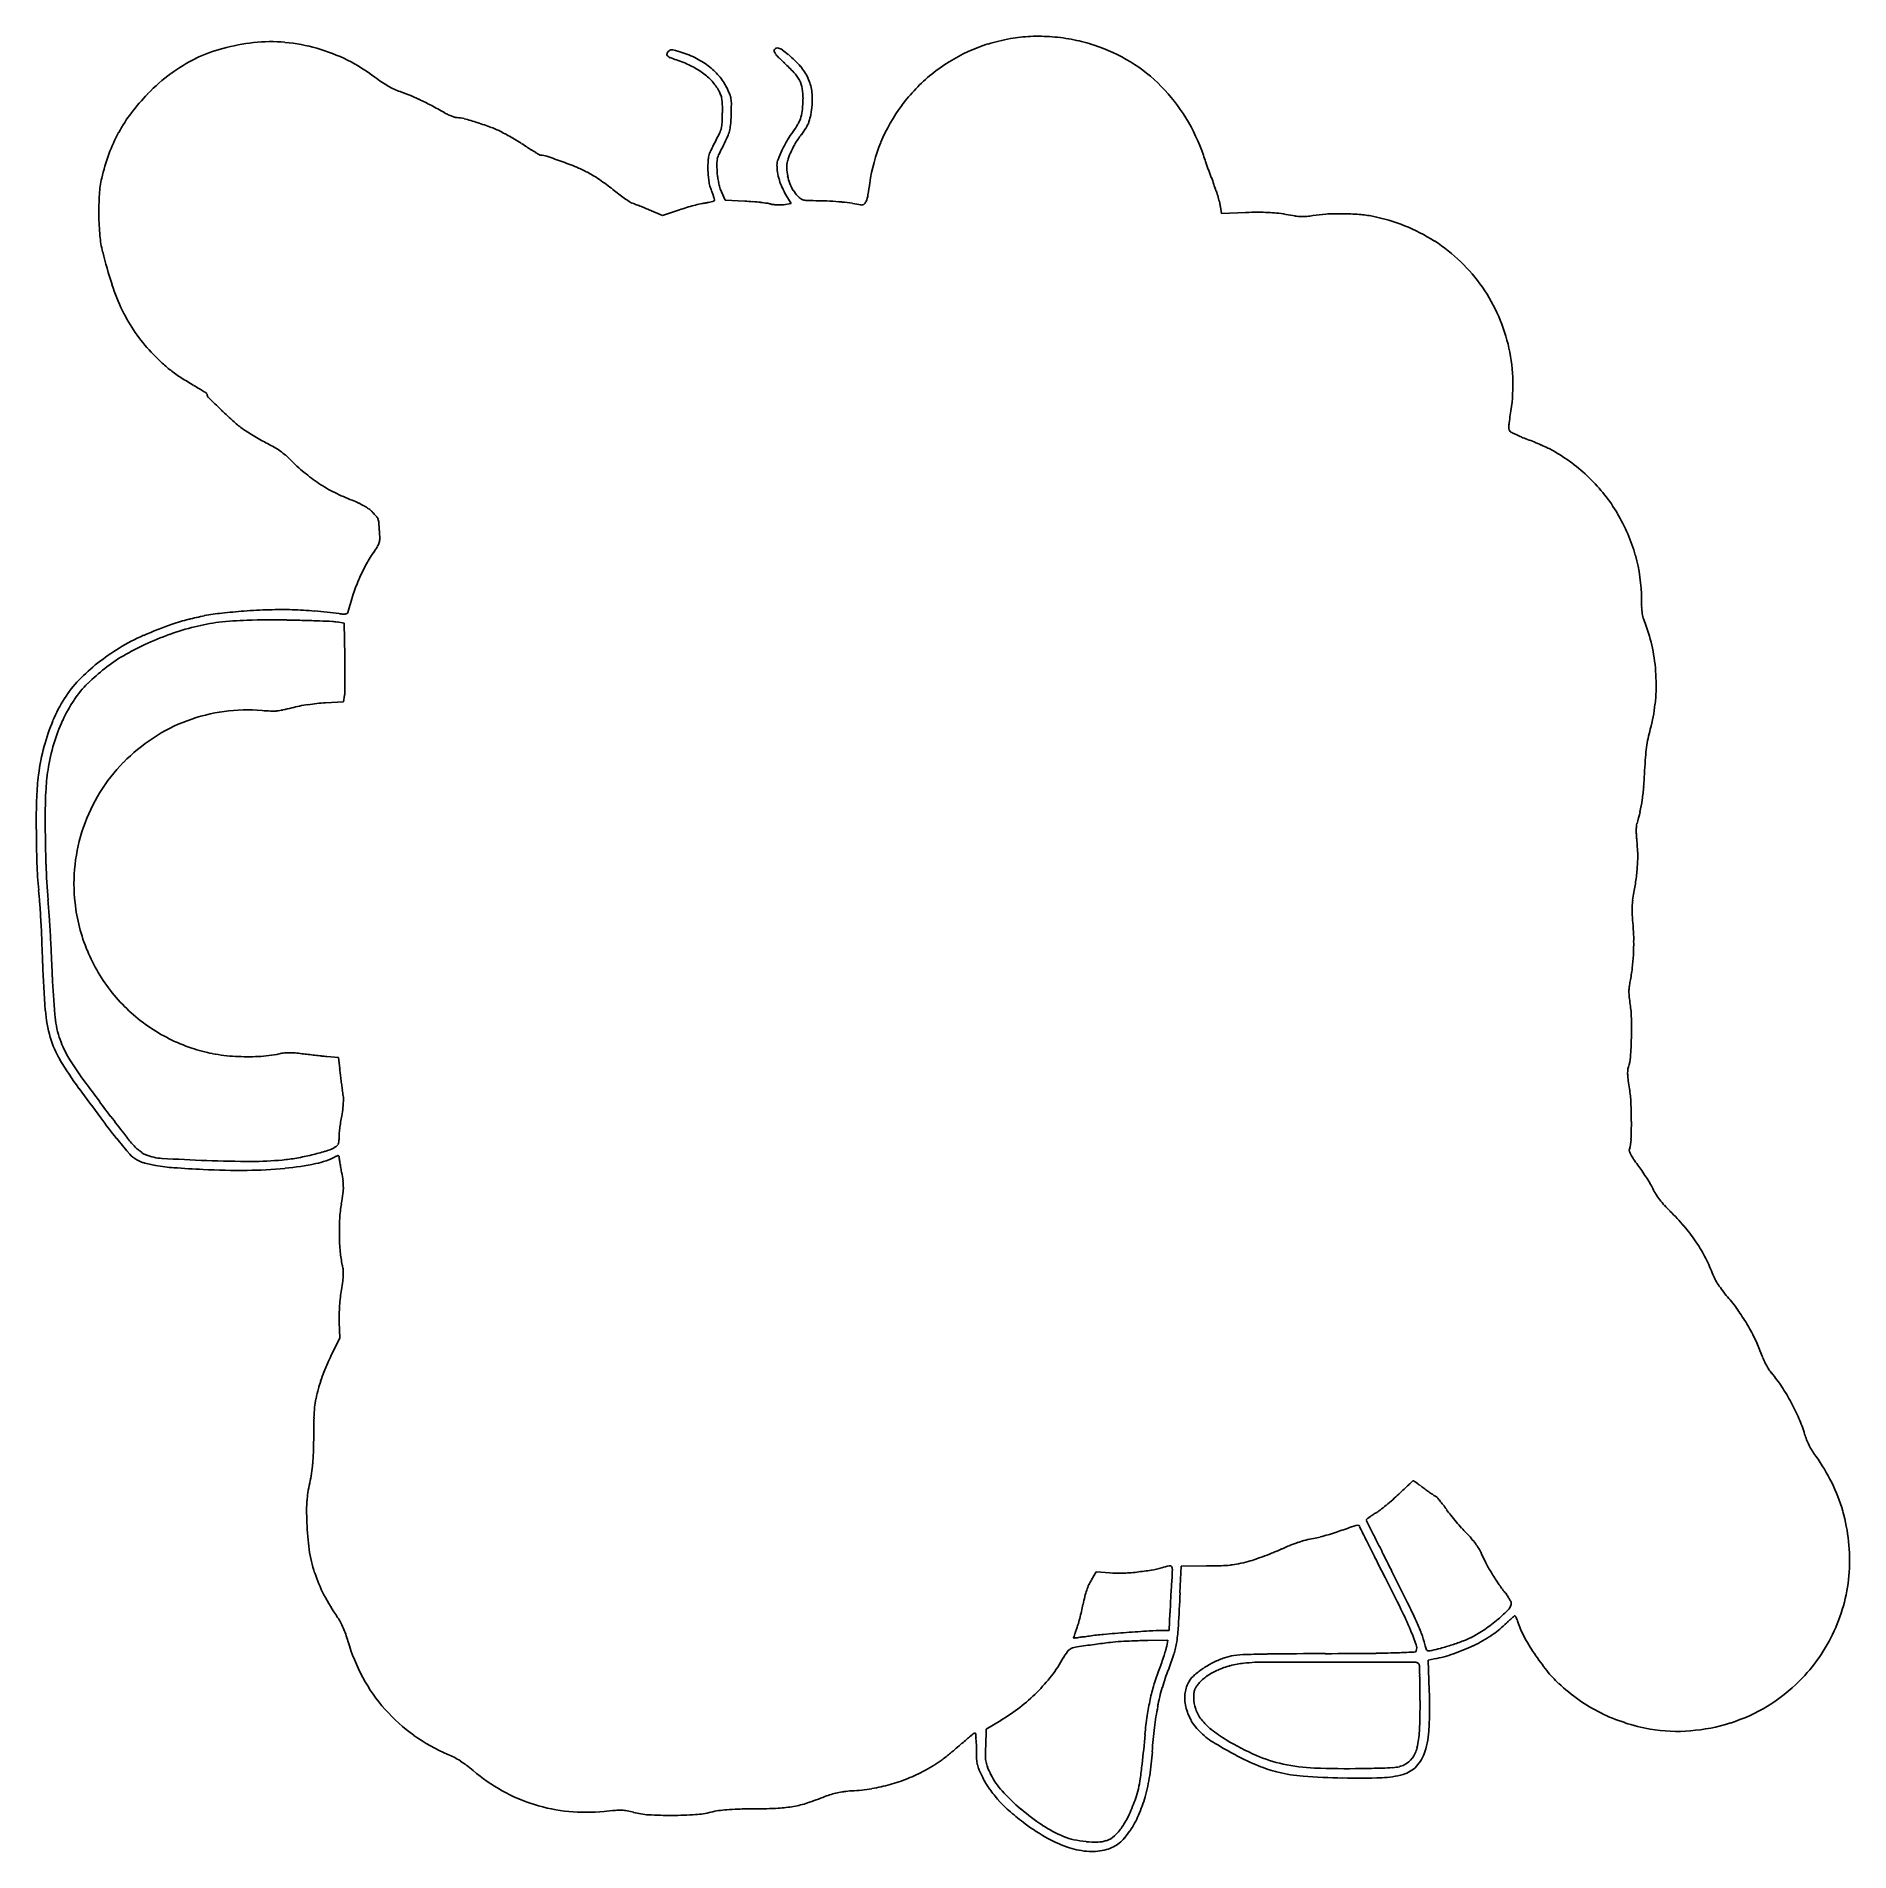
# Model space of a CAD drawing. Extents: x 24 to 1138, y 40 to 1155.
import ezdxf

# ---------------------------------------------------------------- set-up
doc = ezdxf.new("R2010")
doc.units = 0
doc.layers.get('0').update_dxf_attribs({"linetype": 'CONTINUOUS'})

msp = doc.modelspace()

# ---------------------------------------------------------------- linework, layer by layer
at = {"color": 7, "linetype": 'CONTINUOUS'}
for p, q in [((447.1, 1054.3), (444.9, 1059.4)), ((408.7, 1045), (400.6, 1048.4)), ((419.1, 1048.4), (408.7, 1045)), ((459.3, 1053.7), (447.1, 1054.3)), ((487.8, 1052.2), (483.1, 1051.5)), ((484.4, 1057.7), (487.8, 1052.2)), ((752.1, 1046.2), (751.5, 1050.3)), ((766.9, 1046.7), (752.1, 1046.2)), ((208.8, 795.3), (213.2, 794.5)), ((213.2, 794.5), (213.5, 774.5)), ((213.4, 750.4), (212.8, 746.3)), ((212.8, 746.3), (201.7, 745.7)), ((202.6, 528.4), (209.7, 527.8)), ((209.7, 527.8), (210.4, 521.1)), ((210.1, 365.5), (210.4, 355.5)), ((210.4, 355.5), (205.2, 345)), ((672.1, 207), (675.1, 211.9)), ((675.1, 211.9), (683.4, 211.3)), ((726.5, 199), (727.2, 215.5)), ((727.2, 215.5), (742.9, 215.6)), ((720.4, 186.8), (719.8, 176)), ((706.8, 169.8), (719.1, 170)), ((719.8, 176), (716.2, 176)), ((719.1, 170), (718.4, 166.3)), ((879, 157.8), (882.7, 158.5)), ((879.6, 139.1), (879, 157.8)), ((607.2, 104.9), (607.5, 115.3)), ((607.5, 115.3), (616.4, 120.6))]:
    msp.add_line(p, q, dxfattribs=at)
msp.add_lwpolyline([(841.1, 243.4), (843.3, 238.9), (845.6, 234.4)], dxfattribs=at)
for centre, radius, start, end in [((171.7, 1024.8), 127.1, 96.4202, 105.0707), ((168.1, 1056.6), 95.1, 84.7497, 96.4202), ((167, 1044.4), 107.3, 74.0909, 84.7497), ((636.6, 1059.7), 94.8, 107.0862, 111.0486), ((638.6, 1053.1), 101.6, 103.2695, 107.0862), ((647.8, 1014), 141.8, 100.296, 103.2695), ((637.9, 1068.5), 86.4, 92.1002, 100.296), ((639, 1037.9), 117.1, 85.5725, 92.1002), ((638.8, 1035.4), 119.6, 79.1078, 85.5725), ((643, 1056.9), 97.6, 71.5806, 79.1079), ((639.7, 1047.1), 108, 58.5168, 71.5807), ((162.9, 1056.9), 93.8, 115.8667, 126.7088), ((163.2, 1056.2), 94.6, 105.0708, 115.8667), ((166.4, 1042.3), 109.5, 63.5402, 74.091), ((168.5, 1046.6), 104.7, 52.6289, 63.5403), ((414.6, 1143.4), 3.26, 135, 164.6197), ((412.6, 1143.9), 1.29, 164.6197, 223.7635), ((415.3, 1146.4), 4.97, 223.7635, 247.9361), ((415, 1142.9), 3.91, 116.6216, 135), ((414.3, 1144.3), 2.38, 89.9428, 116.6216), ((435.7, 1196.7), 59.2, 247.9361, 251.8742), ((414.3, 1140.4), 6.22, 75.7511, 89.9428), ((397.4, 1073.7), 75.1, 73.4603, 75.7511), ((395.5, 1073.9), 70, 64.1724, 71.8741), ((400.1, 1082.8), 65.6, 64.3248, 73.4602), ((407.4, 1098), 48.7, 52.9011, 64.3247), ((478.5, 1145.9), 1.29, 159.0063, 208.7715), ((479.5, 1145.6), 2.3, 117.9743, 159.0064), ((487.3, 1150.8), 11.3, 208.7715, 218.8381), ((479.3, 1145.8), 2.03, 72.9328, 117.9743), ((498, 1159.3), 25, 218.838, 225.6995), ((477.6, 1140.1), 8.02, 54.1566, 72.9327), ((561.7, 1224.6), 116.2, 225.6995, 227.8966), ((442, 1090.9), 68.7, 50.2929, 54.1566), ((433, 1082.3), 75.6, 41.8501, 47.8966), ((444.8, 1094.1), 64.5, 41.0824, 50.2929), ((640.3, 1050.2), 105, 114.7447, 129.0975), ((639.9, 1051.1), 104, 111.0487, 114.7446), ((643.3, 1053), 101.1, 44.7839, 58.5169), ((180.4, 1033.4), 123.2, 126.7088, 135.5514), ((293.7, 1210.5), 101.5, 232.6289, 235.6285), ((267.5, 1172.2), 55.1, 235.6285, 240.3673), ((404.9, 1093.4), 48.3, 54.0047, 64.1724), ((410, 1100.4), 39.7, 42.744, 54.0048), ((411.4, 1103.3), 42, 40.5534, 52.9011), ((417.9, 1107.7), 28.9, 28.4519, 42.744), ((417.2, 1108.3), 34.4, 26.2109, 40.5534), ((472.4, 1117.5), 22.9, 27.112, 41.8501), ((476.5, 1119.6), 18.3, 10.1854, 27.112), ((469.7, 1115.9), 31.4, 25.2949, 41.0824), ((473.8, 1117.8), 26.8, 7.9795, 25.2949), ((641.9, 1048.2), 107.6, 129.0975, 143.1894), ((177.1, 1036.6), 118.5, 135.5514, 142.9308), ((261.9, 1162.5), 43.9, 240.3673, 245.723), ((259.2, 1156.5), 37.4, 245.723, 251.7688), ((224.9, 1052.2), 72.4, 67.2228, 71.7687), ((195.8, 982.9), 147.6, 64.5546, 67.2228), ((170.9, 930.7), 205.5, 62.2901, 64.5546), ((428, 1113.2), 17.4, 19.4203, 28.4519), ((431, 1114.2), 14.3, 8.9558, 19.4203), ((419.2, 1112.4), 26.2, 1.7487, 8.9558), ((388, 1093.9), 67, 22.3544, 26.2109), ((438, 1114.5), 12.9, 9.2638, 22.3543), ((432.1, 1113.5), 18.9, 359.2435, 9.2638), ((459.2, 1116.5), 35.8, 359.9539, 10.1854), ((431.5, 1116.5), 63.4, 354.3249, 359.9539), ((463.8, 1116.4), 36.9, 354.3724, 7.9795), ((641.4, 1051.1), 103.7, 31.2422, 44.7839), ((160.4, 1049.2), 97.6, 142.9309, 151.4642), ((82, 761.3), 396.8, 60.9063, 62.2901), ((293.9, 1142.1), 39.1, 240.9064, 244.5821), ((292.2, 1138.5), 35.1, 244.5822, 248.5675), ((290.5, 1134.2), 30.4, 248.5675, 252.4935), ((282.5, 1109), 4.01, 252.4936, 270), ((282.5, 1088.6), 16.4, 74.5415, 90), ((235.7, 919.4), 191.9, 71.997, 74.5415), ((294.8, 1108.6), 150.6, 357.4656, 359.7589), ((296.2, 1108.6), 149.3, 359.759, 1.7487), ((280.1, 1113.8), 170.9, 355.5025, 357.6403), ((220, 1116.3), 231, 357.6402, 359.2435), ((472.7, 1111.8), 22, 330.9822, 343.1432), ((469.5, 1112.7), 25.3, 343.1432, 354.3248), ((475, 1111), 25.1, 340.2481, 350.3435), ((414.7, 1121.3), 86.3, 350.3435, 354.3724), ((641, 1048.9), 106.4, 143.1894, 157.3634), ((627.3, 1042.5), 120.3, 19.1246, 31.2422), ((161.1, 1048.9), 98.4, 151.4643, 159.9611), ((241.6, 937.6), 172.8, 69.0012, 71.997), ((276.6, 1028.7), 75.3, 63.4272, 69.0012), ((271.1, 1017.7), 87.5, 60.8357, 63.4272), ((225, 935.1), 182.1, 59.3373, 60.8356), ((303, 1162.2), 155.7, 332.379, 334.6189), ((428.3, 1102.8), 17.1, 334.619, 346.0008), ((428.4, 1102.7), 16.9, 346.0008, 357.4655), ((330, 1147.2), 130.3, 333.0161, 335.6064), ((430.1, 1101.7), 20.3, 335.6065, 345.8405), ((428.4, 1102.2), 22.1, 345.8406, 355.5025), ((532.2, 1064), 54.1, 142.9758, 149.6146), ((458.3, 1119.7), 38.4, 322.9758, 330.9823), ((558.4, 1046.2), 80.6, 143.128, 148.1935), ((454.4, 1124.2), 49.5, 323.128, 329.0836), ((478.5, 1109.7), 21.4, 329.0836, 340.2481), ((183.8, 1040.6), 122.6, 159.9611, 167.166), ((224.5, 934.3), 183.1, 57.8404, 59.3372), ((272.8, 1011), 92.4, 55.344, 57.8404), ((389.2, 1179.5), 112.4, 235.3439, 237.1198), ((367.2, 1145.5), 71.8, 237.1198, 239.6024), ((374.9, 1158.5), 87, 239.6024, 241.3054), ((333.9, 1083.7), 1.71, 241.3054, 270), ((333.9, 1070.8), 11.2, 70.9152, 90), ((189.1, 652.1), 454.2, 69.5935, 70.9152), ((451.4, 1077.8), 14.7, 165.2354, 177.4389), ((454.3, 1077), 17.8, 154.5118, 165.2354), ((582.4, 1016), 159.6, 152.3789, 154.5118), ((457.6, 1076), 15.7, 154.9759, 166.4694), ((601.9, 1008.7), 174.8, 153.0161, 154.9758), ((558.3, 1048.7), 84.4, 154.3539, 158.6907), ((558.7, 1048.5), 84.8, 149.6146, 154.3539), ((514.4, 1071.6), 29.6, 156.6309, 166.6373), ((524.6, 1067.1), 40.7, 148.1935, 156.6309), ((635.1, 1051.3), 100, 157.3635, 172.2093), ((1487.8, 1340.9), 790.5, 199.1247, 199.4254), ((242.8, 796.6), 300.1, 67.5939, 69.5935), ((334, 1017.8), 60.8, 61.0628, 67.5939), ((336.2, 1021.7), 56.3, 57.1305, 61.0629), ((523.9, 1074.6), 87.3, 177.4388, 180.7097), ((500.7, 1074.3), 64.1, 180.7098, 184.227), ((454.4, 1076.8), 12.3, 166.4695, 180.0775), ((522.8, 1076.9), 80.7, 180.0775, 183.4676), ((490.5, 1075), 48.4, 183.4675, 187.6178), ((488.7, 1075.8), 9.7, 158.6907, 179.9833), ((503.8, 1075.8), 24.8, 179.9833, 189.949), ((520.4, 1078.7), 41.7, 189.949, 196.7082), ((504.7, 1073.9), 19.7, 166.6373, 180.2382), ((507.7, 1073.9), 22.6, 180.2382, 191.8343), ((2473.8, 1688.7), 1836.1, 199.4254, 199.5856), ((2518.9, 1704.7), 1883.9, 199.5856, 199.7451), ((125.4, 1053.9), 62.7, 167.166, 176.2559), ((277.9, 931.5), 163.8, 55.3565, 57.1305), ((271.4, 922.1), 175.2, 53.6026, 55.3565), ((306, 969), 116.9, 51.2279, 53.6026), ((470.8, 1174.2), 146.3, 231.2279, 232.9621), ((475.8, 1072.5), 39.1, 184.227, 189.3225), ((469.2, 1071.4), 32.5, 189.3225, 194.9451), ((464.8, 1070.2), 27.9, 194.9451, 201.2451), ((389.9, 1041.1), 52.5, 18.781, 21.2451), ((487.8, 1074.6), 45.6, 187.6178, 191.9552), ((482.5, 1073.5), 40.2, 191.9553, 196.5468), ((466.1, 1068.6), 23.1, 196.5469, 203.5046), ((522.8, 1079.4), 44.2, 196.7081, 203.3038), ((515, 1076), 35.6, 203.3038, 211.055), ((513.6, 1075.1), 28.7, 191.8343, 201.5422), ((513.1, 1074.9), 28.2, 201.5422, 211.3276), ((506.7, 1071), 20.6, 211.3276, 223.702), ((345.4, 1091), 192.4, 349.9758, 352.2093), ((1728, 1420.8), 1043.5, 199.745, 199.9933), ((603.5, 1011.7), 153, 18.4295, 19.9932), ((601.7, 1011.1), 155, 16.8807, 18.4295), ((229.8, 1047), 167.3, 176.256, 180.6239), ((447.4, 1143.2), 107.5, 232.9621, 235.1473), ((447.9, 1143.9), 108.3, 235.1473, 236.9588), ((391.6, 1057.4), 5.17, 236.9588, 253.4837), ((384.9, 1034.5), 18.7, 69.1143, 73.4838), ((303.5, 821.4), 246.8, 68.4512, 69.1143), ((298.5, 808.7), 260.5, 67.7091, 68.4512), ((277.2, 756.8), 316.6, 67.068, 67.709), ((463.6, 914.8), 140.8, 106.5717, 108.4361), ((468, 900.1), 156.2, 104.8467, 106.5717), ((463.6, 916.8), 138.9, 103.1196, 104.8467), ((438.4, 1025), 27.8, 97.4277, 103.1197), ((428.9, 1097.8), 45.6, 277.4277, 280.0361), ((431.9, 1080.7), 28.2, 280.0361, 283.7708), ((431.3, 1083.4), 31, 283.7707, 286.5542), ((409.5, 1047.7), 31.8, 15.1888, 18.7809), ((439.9, 1054.4), 0.72, 286.5542, 328.2825), ((404.8, 1046.5), 36.7, 12.6416, 15.1887), ((439.9, 1054.3), 0.685, 328.2826, 12.6417), ((450.8, 874.6), 179.3, 85.6923, 87.2688), ((452.8, 901.9), 152, 83.908, 85.6924), ((454.1, 913.9), 139.8, 82.2617, 83.9081), ((471.2, 1040), 12.6, 72.6583, 82.2617), ((478.1, 1062.1), 10.6, 252.6584, 261.9583), ((480.4, 1078.2), 26.8, 261.9583, 266.5934), ((480.5, 1079.9), 28.5, 266.5933, 271.1612), ((480.7, 1069.8), 18.4, 271.1613, 277.4918), ((500.4, 1065), 11.9, 223.702, 235.4872), ((496.5, 1059.4), 5.11, 235.4872, 257.6883), ((498.5, 1068.3), 14.2, 257.6884, 268.6944), ((505, 1357.2), 303.2, 268.6945, 269.8872), ((504.2, 917.6), 136.4, 86.9483, 89.8872), ((502.8, 891.3), 162.7, 84.3738, 86.9484), ((504.5, 908.4), 145.5, 81.7164, 84.3738), ((518.1, 1001.9), 51, 75.9107, 81.7163), ((531, 1053.5), 2.17, 255.9107, 307.1082), ((529.7, 1055.2), 4.32, 307.1082, 337.7393), ((516.2, 1060.8), 19, 337.7394, 349.9758), ((618.2, 1016.1), 137.7, 15.3554, 16.8806), ((729.8, 1046.7), 21.9, 9.4225, 15.3554), ((230.2, 1047), 167.7, 180.6239, 184.9941), ((778.1, 753.9), 293.1, 90.6703, 92.2009), ((775.8, 948.6), 98.3, 87.2144, 90.6702), ((777, 971.8), 75.1, 83.1603, 87.2144), ((773.2, 940.8), 106.4, 80.0374, 83.1603), ((820.5, 1209.6), 166.6, 260.0373, 261.975), ((802.5, 1082.3), 38.1, 261.975, 267.7753), ((802.1, 1070.6), 26.4, 267.7752, 275.0535), ((800.4, 1089.8), 45.6, 275.0534, 279.8786), ((819.2, 981.5), 64.3, 92.7786, 99.8785), ((824.5, 872.1), 173.9, 89.3977, 92.7786), ((824.5, 871.4), 174.6, 86.0135, 89.3976), ((831.9, 976.5), 69.2, 79.2588, 86.0136), ((824.7, 938.9), 107.4, 57.2046, 79.2588), ((128.5, 1038.2), 65.6, 184.9941, 193.8014), ((826, 941), 105, 34.7676, 57.2046), ((328.5, 1087.3), 271.5, 193.8014, 198.1953), ((193, 1042.7), 128.9, 198.1953, 205.8659), ((826.3, 941.1), 104.7, 12.2976, 34.7675), ((168.3, 1030.7), 101.4, 205.8659, 214.6416), ((169.4, 1031.5), 102.8, 214.6415, 223.3303), ((191.8, 1052.6), 133.5, 223.3302, 227.0184), ((824.5, 940.8), 106.5, 350.1079, 12.2975), ((162.4, 1021.1), 90.5, 227.0183, 231.9546), ((164.5, 1023.8), 93.9, 231.9546, 236.7892), ((197.9, 1074.9), 154.9, 236.7892, 240.1119), ((52.4, 821.6), 137.2, 58.5764, 60.1119), ((84.6, 874.3), 75.5, 56.1754, 58.5764), ((51.5, 825), 134.9, 55.0485, 56.1754), ((128.5, 935), 0.549, 0, 55.0486), ((131.5, 935), 2.55, 180, 225.3297), ((713.7, 1523.9), 830.6, 225.3296, 226.0958), ((341.5, 1137.2), 293.9, 226.0957, 228.1744), ((189.4, 967.2), 65.8, 228.1744, 234.4889), ((948.2, 914.7), 19.7, 171.4373, 179.0052), ((934.5, 914.9), 6.04, 179.0051, 194.4871), ((1137.7, 886.1), 211.4, 170.1079, 171.4374), ((189.6, 967.5), 66.1, 234.4889, 237.7335), ((238.5, 1044.9), 157.7, 237.7335, 239.4274), ((241.2, 1049.5), 163, 239.4274, 241.1107), ((207.5, 988.6), 93.4, 241.1107, 243.6644), ((135.8, 843.6), 68.3, 59.7692, 63.6645), ((931, 914), 2.44, 194.4871, 225), ((931.9, 914.9), 3.66, 225.0001, 243.9706), ((974, 1001.1), 99.6, 243.9707, 245.7046), ((971.7, 996), 94, 245.7047, 247.9115), ((986.6, 1032.8), 133.8, 247.9115, 249.6056), ((898.4, 795.4), 119.5, 67.5281, 69.6056), ((877.2, 744.2), 174.9, 65.9663, 67.5281), ((882.1, 755.3), 162.8, 64.3863, 65.9663), ((145.2, 859.8), 49.6, 54.8134, 59.7692), ((147.9, 863.5), 45, 49.6002, 54.8134), ((148.4, 864.1), 44.3, 44.3195, 49.6001), ((264.1, 977.2), 117.6, 224.3195, 230.039), ((929.2, 853.5), 53.9, 60.7847, 64.3863), ((903.5, 807.6), 106.5, 45.7122, 60.7847), ((252, 962.7), 98.6, 230.039, 236.5655), ((902.6, 806.6), 107.9, 30.7831, 45.7123), ((251.8, 962.4), 98.3, 236.5654, 243.1018), ((259.9, 978.3), 116.1, 243.1017, 248.8713), ((192.9, 805), 69.7, 65.3283, 68.8714), ((203.9, 829.1), 43.2, 60.257, 65.3283), ((208.7, 837.4), 33.6, 54.5044, 60.257), ((216.7, 848.6), 19.9, 45.9809, 54.5045), ((203.5, 834.9), 38.8, 40.8595, 45.9809), ((228.2, 856.3), 6.19, 20.9589, 40.8596), ((225.8, 855.4), 8.71, 5.3011, 20.9588), ((903.9, 807.4), 106.3, 15.7386, 30.7832), ((122.5, 845.8), 112.4, 2.8909, 5.3011), ((133, 846.3), 102, 0.1731, 2.8909), ((310.2, 784.5), 95.4, 146.0843, 151.539), ((148.7, 893.1), 99.3, 326.0844, 328.8544), ((225.6, 846.6), 9.33, 328.8544, 344.5613), ((225.6, 846.6), 9.41, 344.5613, 0.1731), ((909.9, 809.1), 100.1, 360, 15.7386), ((314.7, 782.1), 100.5, 151.5389, 156.784), ((334.6, 773.5), 122.2, 156.784, 161.4992), ((178.8, 436.8), 366.2, 91.8175, 94.2632), ((174.8, 562.8), 240.1, 88.4623, 91.8175), ((174.9, 568.4), 234.5, 85.0625, 88.4622), ((428.8, 742), 221.5, 161.4992, 164.5197), ((1095.9, 809.1), 85.9, 180, 183.2414), ((1041.6, 806), 31.6, 183.2414, 190.0835), ((174.4, 596.8), 208.1, 108.7486, 113.9133), ((159.5, 640.9), 156.2, 104.1302, 110.0155), ((159.5, 640.8), 161.7, 104.9923, 108.7487), ((149.7, 677.2), 123.9, 100.4077, 104.9924), ((150.7, 675.9), 120.1, 96.9626, 104.1303), ((155, 648.2), 153.5, 96.3562, 100.4078), ((157.5, 620), 176.4, 91.2682, 96.9627), ((179.2, 431.5), 371.5, 94.2632, 96.3563), ((167.8, 151.9), 644.7, 89.0971, 91.2681), ((161.4, -259.1), 1055.7, 88.529, 89.0971), ((169.9, 71.4), 725.1, 87.7762, 88.5291), ((166.5, 471.1), 332.2, 82.4435, 85.0625), ((165.1, -51.8), 848.4, 87.2372, 87.7763), ((204.9, 773.3), 22.3, 79.8024, 87.2372), ((215.8, 842.3), 42.3, 262.4436, 265.6492), ((213.1, 806.7), 6.62, 265.6492, 278.2654), ((213.7, 802.4), 2.21, 278.2654, 302.6214), ((214.3, 801.4), 1.07, 302.6214, 344.5197), ((1041.9, 806), 31.9, 190.0834, 196.8847), ((1096.4, 822.6), 88.8, 196.8847, 200.0497), ((926.7, 760.6), 91.9, 10.4168, 20.0498), ((146.6, 659.4), 139.7, 113.9133, 120.8774), ((146.2, 659.9), 133.6, 114.5355, 120.8772), ((177.9, 590.4), 210, 110.0155, 114.5355), ((133.4, 679.7), 115.3, 128.3565, 136.168), ((137.7, 674.3), 122.2, 120.8773, 128.3566), ((137.3, 674.7), 116.4, 120.8772, 127.7105), ((-478.5, 761.6), 692.1, 0.4114, 1.0703), ((904.8, 756.6), 114.2, 2.2331, 10.4168), ((101.9, 710), 71.6, 136.168, 147.6507), ((136.5, 675.7), 115, 127.7106, 134.6025), ((-295.7, 762.9), 509.3, 359.5822, 0.4114), ((-319.9, 763.1), 533.5, 358.9184, 359.5822), ((904.4, 756.6), 114.6, 354.0621, 2.2331), ((121.2, 697.8), 94.5, 147.6507, 156.9836), ((122.2, 697.1), 90.2, 146.1416, 155.2562), ((102, 710.7), 65.9, 134.6025, 146.1415), ((190.8, 753.4), 22.8, 352.3706, 358.9184), ((153.3, 637.3), 104, 84.7921, 110.57), ((171.7, 838.9), 98.4, 264.7921, 267.7731), ((169, 768.9), 28.4, 267.7731, 275.2982), ((168.7, 772.2), 31.7, 275.2982, 282.307), ((145.1, 880.3), 142.3, 282.307, 284.6041), ((200.3, 668.5), 76.5, 101.0208, 104.604), ((208.9, 624.5), 121.4, 98.4843, 101.0208), ((209.7, 618.6), 127.3, 95.9981, 98.4842), ((207.3, 642), 103.8, 93.1013, 95.998), ((925.3, 754.4), 93.5, 344.5466, 354.0621), ((136.2, 691.4), 110.7, 156.9836, 165.5829), ((134.8, 691.3), 104.1, 155.2563, 163.7365), ((154.4, 634.4), 107.1, 110.57, 135.7956), ((1112.1, 702.8), 100.3, 164.5467, 167.9225), ((174.5, 681.6), 150.4, 165.5828, 172.4194), ((160.6, 683.8), 131, 163.7365, 170.8728), ((1111.2, 704.9), 99, 172.19, 175.7629), ((1085.8, 708.4), 73.4, 167.9225, 172.1899), ((140.5, 687), 110.6, 170.8727, 177.9485), ((154.9, 634), 107.8, 135.7955, 160.9258), ((757.7, 716), 254.5, 355.1091, 357.292), ((1320.8, 689.4), 309.2, 175.7629, 177.292), ((159.3, 683.6), 135, 172.4194, 178.1772), ((873.9, 706.1), 138, 351.6565, 355.1091), ((639.5, 668.3), 615.5, 178.1773, 180.0446), ((624.5, 669.7), 595, 177.9485, 179.9843), ((899.8, 702.3), 111.8, 347.7869, 351.6565), ((674.9, 669.7), 645.3, 179.9841, 182.0623), ((153.4, 634.5), 106.2, 160.9257, 186.3448), ((1046.7, 667.2), 39.9, 176.2692, 180.0109), ((1014.6, 669.3), 7.71, 163.6282, 176.2692), ((909.8, 700.1), 101.6, 343.6283, 347.7868), ((642, 668.3), 617.9, 180.0446, 181.9713), ((1055.4, 667.2), 48.6, 180.0109, 183.5996), ((1065.5, 667.9), 58.7, 183.5996, 186.7173), ((938.6, 652.9), 69, 0.8931, 6.7173), ((277.8, 655.8), 253.5, 181.9714, 185.72), ((900.3, 652.3), 107.4, 356.7103, 0.8931), ((533.6, 664.6), 503.9, 182.0622, 184.5637), ((869.5, 655.2), 138.3, 349.1856, 352.77), ((885.8, 653.2), 121.9, 352.77, 356.7104), ((-199.3, 608), 225.9, 3.7448, 5.7201), ((-653.9, 569.8), 687.3, 3.7095, 4.5637), ((1049.1, 619), 44.8, 172.8845, 178.316), ((1078.9, 615.2), 74.9, 169.1855, 172.8845), ((-1050.4, 552.3), 1078.9, 3.1253, 3.7447), ((-1564.7, 510.8), 1600.1, 3.2553, 3.7095), ((155.1, 634.7), 107.9, 186.3448, 202.4484), ((1065.3, 618.5), 61, 178.316, 182.8152), ((1231.7, 626.7), 227.6, 182.8151, 184.5053), ((-1177.2, 545.3), 1205.9, 2.5064, 3.1252), ((851, 596.7), 154.3, 1.0927, 4.5052), ((-1026.3, 552), 1054.8, 1.8223, 2.5064), ((-1608.2, 508.3), 1643.6, 2.8033, 3.2553), ((153.3, 633.9), 105.9, 202.4483, 218.7799), ((891.2, 596.7), 114, 352.9004, 357.0906), ((880.5, 597.2), 124.7, 357.0906, 1.0927), ((657.5, 605.5), 629.8, 181.8222, 184.4396), ((-877.9, 544), 912.4, 2.1011, 2.8033), ((905.3, 594.9), 99.8, 348.272, 352.9004), ((473.6, 593.6), 439.9, 182.1011, 185.1224), ((1028.1, 568.4), 25.8, 173.3522, 180.1084), ((1040, 567), 37.7, 168.272, 173.3522), ((152.9, 633.6), 105.4, 218.7799, 235.1525), ((1035.8, 568.4), 33.5, 180.1083, 185.8931), ((1101.4, 575.1), 99.4, 185.8931, 188.4621), ((936.6, 550.6), 67.2, 1.18, 8.4621), ((111.5, 563.1), 82.1, 184.4396, 196.1873), ((104.3, 560.5), 69.2, 185.1225, 196.9728), ((153.2, 634), 105.9, 235.1525, 251.469), ((743.5, 546.6), 260.4, 358.5196, 1.18), ((89.4, 556.7), 59.1, 196.1874, 210.8118), ((88.8, 555.8), 52.9, 196.9728, 211.1081), ((713.8, 547.4), 290.1, 356.1896, 358.5196), ((226.9, 638.8), 219.3, 210.8118, 216.3272), ((202, 624.1), 185.2, 211.1081, 216.672), ((149.4, 622.7), 94, 251.469, 259.5716), ((154.1, 648.3), 120.1, 259.5716, 266.3171), ((154, 646.9), 118.6, 266.317, 273.0998), ((155.7, 615.9), 87.6, 273.0998, 281.6133), ((180.7, 494.4), 36.5, 96.4532, 101.6133), ((179.7, 502.4), 28.4, 90.2202, 96.4532), ((179.8, 494.9), 35.9, 84.7846, 90.2203), ((174.8, 440.5), 90.5, 82.0607, 84.7847), ((223, 785.9), 258.2, 262.0608, 262.8783), ((247.6, 982.7), 456.5, 262.8783, 263.4118), ((246, 969), 442.7, 263.4118, 263.9483), ((218.9, 713.9), 186.2, 263.9483, 264.9729), ((976.5, 529.9), 26.8, 342.8093, 356.1896), ((9256.9, 7366.6), 11474.7, 216.67199, 216.80812), ((339.5, 533.4), 129.7, 185.4282, 186.7654), ((470.8, 549), 261.9, 186.7654, 187.5561), ((470.3, 548.9), 261.4, 187.556, 188.347), ((1021.3, 518), 19.8, 174.7825, 182.4149), ((1012.4, 518.8), 10.9, 162.8094, 174.7825), ((1039.7, 518.8), 38.2, 182.4148, 187.6755), ((1166.3, 535.8), 165.9, 187.6756, 189.4432), ((1791.3, 1789), 2161, 216.3272, 216.9256), ((337.5, 529.4), 127.2, 188.347, 189.7026), ((166.2, 500.1), 46.5, 5.0412, 9.7026), ((184.9, 501.8), 27.8, 358.1867, 5.0412), ((931.2, 496.7), 72.4, 2.6729, 9.4432), ((501.6, 819.8), 547.8, 216.9256, 218.5855), ((675.6, 945), 756.6, 216.808, 217.7988), ((356.9, 467.1), 147.4, 170.2531, 171.7961), ((79, 514.8), 134.6, 350.2531, 352.4607), ((175.3, 502.1), 37.4, 352.4607, 358.1868), ((770.6, 489.2), 233.1, 359.841, 2.6728), ((267.8, 628.7), 240.5, 217.7988, 219.6558), ((234.7, 478.3), 24.7, 174.7412, 180.0001), ((348.2, 467.9), 138.7, 173.2736, 174.7413), ((365.5, 465.9), 156.1, 171.7961, 173.2737), ((747.5, 489.3), 256.3, 357.3517, 359.8409), ((345.1, 694.9), 347.5, 218.5855, 220.4483), ((97.6, 484), 22.4, 220.4483, 234.239), ((104.1, 493), 27.9, 219.6559, 228.7165), ((107.2, 496.5), 32.6, 228.7165, 232.1982), ((109.1, 499.1), 35.8, 232.1982, 235.4421), ((106.7, 495.5), 31.6, 235.442, 238.7184), ((93.8, 474.2), 6.6, 238.7184, 249.1832), ((161, 601.9), 137.7, 283.5247, 287.1157), ((191.6, 502.4), 33.7, 287.1157, 297.3444), ((202.1, 482.2), 10.9, 297.3444, 307.1049), ((206.9, 475.8), 2.87, 307.1048, 333.3892), ((206, 476.3), 3.9, 333.3891, 354.8299), ((183.2, 478.3), 26.8, 354.8299, 0), ((1004.7, 470.9), 2.22, 163.8218, 198.9474), ((978, 478.6), 25.6, 343.8217, 357.3516), ((1015.2, 474.5), 13.3, 198.9474, 208.2778), ((95.1, 480.5), 18.1, 234.239, 252.8029), ((106.3, 516.5), 55.7, 252.8028, 260.8273), ((103.3, 499.4), 33.6, 249.1833, 266.5231), ((117.9, 588.7), 128.9, 260.8273, 265.8605), ((173.8, 1659.3), 1195.6, 266.5231, 267.8391), ((162.9, 1210.3), 752.1, 265.8606, 267.2258), ((149.1, 924.7), 466.2, 267.2258, 270.5435), ((159.4, 1277.7), 813.7, 267.8391, 269.7846), ((151, 720.4), 261.9, 270.5434, 275.6527), ((157, 648.7), 184.7, 269.7846, 275.6355), ((163.6, 581.8), 117.5, 275.6354, 279.9598), ((158.6, 644.1), 185.2, 275.6528, 281.5479), ((157.7, 615.8), 152, 279.9598, 283.5247), ((186.2, 509), 47.3, 281.5479, 297.8004), ((210.9, 462.2), 5.59, 109.9021, 117.8006), ((209.5, 465.9), 1.69, 90.6055, 109.9021), ((209.5, 467), 0.574, 53.5464, 90.6055), ((209.6, 467.2), 0.35, 0, 53.5463), ((214.2, 467.2), 4.19, 180, 188.8128), ((752.1, 550.6), 548.5, 188.8127, 189.0882), ((538.5, 516.4), 332.2, 189.0882, 189.6247), ((746.8, 551.7), 543.5, 189.6246, 189.9957), ((90.1, 436), 123.4, 7.4461, 9.9957), ((1027.8, 481.3), 27.7, 208.2779, 214.7723), ((1102.1, 532.8), 118.1, 214.7723, 216.9857), ((936.6, 408.2), 89.1, 34.2611, 36.9857), ((891.4, 377.5), 143.7, 32.3568, 34.261), ((185.5, 448.4), 27.1, 359.5938, 7.4462), ((180.9, 448.5), 31.8, 352.5342, 359.5938), ((897.5, 381.3), 136.6, 30.4344, 32.3567), ((970.3, 424.1), 52.1, 26.4877, 30.4343), ((1052, 464.8), 39.2, 206.4876, 212.282), ((298.3, 423.9), 88, 170.7729, 176.7308), ((6, 471.4), 208.1, 350.7729, 352.5341), ((1058.4, 468.8), 46.7, 212.2819, 217.36), ((1064.4, 473.4), 54.3, 217.36, 222.0555), ((1082.8, 490), 79, 222.0555, 225.6009), ((352.9, 420.8), 142.7, 176.7308, 180.8795), ((924.8, 328.6), 146.8, 40.7134, 45.6009), ((956.5, 356), 104.9, 34.4259, 40.7134), ((348.1, 420.7), 137.9, 180.8796, 185.0702), ((963.3, 360.6), 96.7, 27.8584, 34.4259), ((276, 414.3), 65.5, 185.0703, 192.3799), ((957.9, 357.7), 102.8, 21.5841, 27.8585), ((52.8, 412.3), 161, 350.3327, 352.2322), ((185.2, 394.4), 27.5, 5.7869, 12.3798), ((176.7, 395.4), 35.9, 352.2321, 358.0189), ((190.5, 394.9), 22.1, 358.0189, 5.7868), ((1088.9, 409.6), 38.1, 201.5842, 207.4829), ((1097, 413.8), 47.3, 207.4829, 212.5026), ((325.2, 367.6), 115.1, 173.5241, 176.0799), ((295.9, 370.9), 85.6, 170.3327, 173.5241), ((1104.5, 418.6), 56.1, 212.5026, 217.0921), ((1127.6, 436), 85.1, 217.0921, 220.4531), ((972.3, 303.6), 119.1, 35.6013, 40.4531), ((325.7, 367.5), 115.6, 176.0799, 178.6315), ((297.7, 368.2), 87.6, 178.6316, 181.7712), ((966.1, 299.2), 126.6, 30.9672, 35.6013), ((973.1, 303.3), 118.5, 26.191, 30.9672), ((1005.9, 319.5), 81.9, 19.8923, 26.1909), ((1142.1, 368.8), 62.9, 199.8923, 203.673), ((350.5, 276.9), 160.5, 158.9056, 161.0195), ((354.6, 275.3), 164.9, 156.8031, 158.9056), ((287.9, 303.9), 92.3, 153.5572, 156.8031), ((1139.8, 367.7), 60.4, 203.673, 207.5742), ((1132.1, 363.7), 51.7, 207.5742, 211.7238), ((1107, 348.2), 22.2, 211.7238, 219.5272), ((303.6, 296), 110, 164.9653, 168.3111), ((264.6, 306.4), 69.6, 161.0196, 164.9653), ((1010.8, 268.8), 102.6, 33.5902, 39.5272), ((994.5, 258), 122.1, 28.3806, 33.5902), ((282.5, 304.3), 87.9, 174.2942, 178.4711), ((245.3, 308), 50.6, 168.3112, 174.2942), ((996.6, 259.1), 119.7, 23.1244, 28.3805), ((910.7, 287.5), 716.3, 178.4711, 179.3621), ((1022.2, 270.1), 91.9, 16.7153, 23.1243), ((-352.8, 301.6), 547.3, 358.298, 359.3621), ((1146, 307.3), 37.4, 196.7153, 202.2439), ((1154.6, 310.8), 46.7, 202.2439, 206.9278), ((61.3, 289.3), 133, 355.2534, 358.2979), ((1156.5, 311.7), 48.8, 206.9278, 211.5116), ((1155.4, 311.1), 47.5, 211.5116, 216.1872), ((1029.4, 218.9), 108.6, 16.186, 36.1872), ((98.3, 287.1), 96, 347.6121, 351.2348), ((110.5, 285.2), 83.6, 351.2348, 355.2534), ((1976.3, -937.1), 1636.1, 132.5666, 132.6869), ((869.9, 267.5), 0.436, 96.0067, 132.5666), ((869.9, 267.6), 0.376, 55.1193, 96.0069), ((635.4, -68.9), 410.5, 54.8116, 55.1192), ((243.2, 251.9), 53, 170.5815, 175.9175), ((305.4, 241.6), 116.1, 167.6121, 170.5815), ((774.7, 349.8), 124.7, 311.4286, 313.738), ((1310.4, -210), 650.1, 133.335, 133.7381), ((1100.8, 12.1), 344.7, 132.6869, 133.335), ((795.5, 158.3), 132.5, 53.7134, 54.8116), ((729.1, 67.8), 244.8, 53.0197, 53.7134), ((981.7, 403.2), 175.1, 233.0197, 234.0132), ((949.8, 359.4), 120.9, 234.0132, 235.3246), ((959.3, 373), 137.5, 235.3246, 236.289), ((885.2, 262), 3.96, 236.2891, 248.7702), ((883.1, 256.6), 1.79, 40.6371, 68.7702), ((809.6, 193.5), 98.6, 39.0562, 40.6371), ((261.6, 250.6), 71.5, 175.9176, 180.3394), ((517.7, 252.1), 327.6, 180.3394, 181.7688), ((891.8, 177.6), 83.7, 125.9037, 127.1759), ((872.3, 204.4), 50.6, 123.3837, 125.9037), ((894.2, 171.2), 90.4, 121.7519, 123.3837), ((828.9, 276.7), 33.8, 301.7519, 307.4335), ((766.2, 358.6), 136.9, 307.4335, 309.4413), ((756.4, 370.5), 152.4, 309.4413, 311.4285), ((824.4, 205.6), 79.5, 36.6991, 39.0562), ((787.9, 178.4), 125.1, 35.0197, 36.6991), ((953.6, 294.5), 77.3, 215.0196, 218.1768), ((1016.8, 344.1), 157.6, 218.1768, 220.0288), ((1031.6, 219.5), 106.2, 355.8534, 16.186), ((329.8, 246.3), 139.6, 181.7688, 188.52), ((775, 383.5), 154.7, 284.0825, 286.0005), ((774.1, 386.7), 158.1, 286.0005, 287.9102), ((796.2, 318.3), 86.1, 287.9103, 290.9191), ((914.4, 9), 244.9, 109.6711, 110.919), ((839.2, 219.4), 21.5, 102.2576, 109.6711), ((835.7, 235.5), 5.06, 84.8626, 102.2576), ((836.1, 239.7), 0.818, 18.2772, 84.8626), ((844.7, 242.5), 8.26, 198.2771, 206.4571), ((9155.4, 4378.3), 9291.2, 206.45701, 206.51729), ((841.5, 243.9), 0.449, 127.1761, 178.7931), ((842, 243.9), 0.991, 178.793, 206.3318), ((2851.6, 1228.6), 2238.8, 206.3627, 206.6506), ((1017, 344.3), 157.9, 220.0288, 221.8801), ((958, 291.4), 78.6, 221.8801, 225), ((852.5, 185.9), 70.6, 41.3506, 45), ((279, 238.7), 88.3, 188.52, 198.0357), ((711.7, 403), 193.2, 290.2667, 292.049), ((744.3, 322.6), 106.4, 292.0491, 294.8345), ((836.3, 123.7), 112.7, 111.9744, 114.8345), ((827.2, 146.4), 88.3, 108.5392, 111.9744), ((824, 155.8), 78.3, 104.8911, 108.5391), ((820, 171), 62.6, 100.574, 104.8911), ((795.8, 300.3), 69, 280.574, 284.0825), ((3364.4, 1488.8), 2819.3, 206.5172, 206.7448), ((4691.9, 2152.2), 4297.9, 206.6506, 206.8273), ((869.4, 200.8), 48, 36.4796, 41.3506), ((876.4, 206), 39.3, 31.0925, 36.4796), ((887.7, 212.8), 26.2, 23.7863, 31.0924), ((994.9, 260), 91, 203.7863, 207.8509), ((684.6, 367.2), 156.2, 272.3022, 275.6829), ((684.9, 364.7), 153.6, 275.6828, 279.0291), ((702, 256.6), 44.2, 279.0292, 287.4877), ((737, 145.6), 72.2, 103.7215, 107.4878), ((720.2, 214.4), 1.37, 38.8196, 103.7215), ((719.3, 213.7), 2.52, 358.2415, 38.8196), ((448.1, 222), 273.9, 356.8014, 358.2416), ((740.4, 622), 406.4, 270.3548, 271.621), ((749.9, 286.2), 70.5, 271.6211, 276.2509), ((752.2, 264.7), 48.8, 276.251, 282.1065), ((738, 330.8), 116.5, 282.1065, 285.1645), ((746.8, 298.4), 82.9, 285.1644, 288.4759), ((713.3, 398.7), 188.6, 288.4758, 290.2666), ((5410.8, 2520.1), 5110.9, 206.7448, 206.8905), ((-1825, -1143.6), 3004.9, 26.4085, 26.8272), ((1026, 276.4), 126.2, 207.8509, 211.0336), ((1032.5, 219.5), 105.4, 335.4264, 355.8535), ((278.3, 238.5), 87.5, 198.0357, 207.6022), ((721.6, 183.1), 55.2, 161.2945, 165.6805), ((708.1, 187.6), 41, 156.1951, 161.2945), ((691.9, 194.8), 23.2, 148.3958, 156.195), ((688.2, 278.5), 67.3, 265.9633, 272.3022), ((269620.6, -14813.4), 269318.3, 176.803827, 176.804973), ((108537.3, -5818.4), 107984, 176.801433, 176.803725), ((-429.5, -441.7), 1437.5, 26.0231, 26.8906), ((1028.8, 278.2), 129.5, 211.0336, 214.1798), ((1009.6, 265.1), 106.3, 214.1798, 217.8284), ((320, 260.3), 134.6, 207.6022, 214.5285), ((523.9, 221.1), 146, 346.7762, 348.4816), ((765.4, 171.9), 100.4, 165.6805, 168.4816), ((150383.2, -8159.4), 149895.3, 176.8063, 176.808134), ((276729.3, -15209.7), 276438, 176.805071, 176.806216), ((-828.4, 265.6), 1556.4, 356.8008, 357.5475), ((572.4, 46.9), 328.2, 24.2756, 26.4085), ((880.4, 164.7), 57.4, 35.0478, 37.8284), ((894.4, 174.6), 40.2, 31.4199, 35.0478), ((924.6, 192.9), 5.43, 316.1894, 0), ((895.3, 175.2), 39.1, 28.3412, 31.4199), ((928.2, 192.9), 1.84, 0.0001, 28.3412), ((184.4, 167), 30, 28.029, 34.5285), ((165.8, 157.1), 51.1, 23.6636, 28.029), ((630.2, 189.2), 35, 339.1947, 343.7528), ((515.8, 222.5), 154.2, 343.7529, 345.2693), ((498.4, 227.1), 172.2, 345.2693, 346.7762), ((622.1, 184.5), 103.6, 351.4007, 356.8008), ((613.9, 67.8), 276.4, 23.0802, 26.0232), ((757.2, 130.3), 125.5, 20.466, 24.2756), ((861.6, 252.9), 92.4, 304.4021, 310.7784), ((889.6, 216.4), 51.8, 302.8956, 314.6477), ((859.3, 255.5), 95.9, 310.7783, 316.1895), ((1023.4, 80.9), 138.6, 133.4026, 134.6477), ((982.4, 124.4), 78.8, 131.5027, 133.4025), ((1026.6, 74.3), 145.6, 130.6333, 131.5026), ((932.2, 184.4), 0.634, 90, 130.6332), ((932.2, 184.6), 0.358, 30.2174, 90.0001), ((920.2, 177.7), 14.2, 26.0034, 30.2174), ((919.7, 177.4), 14.8, 20.8955, 26.0034), ((909.2, 173.4), 26.1, 17.548, 20.8954), ((979.4, 195.6), 47.6, 197.5479, 208.8361), ((158.4, 153.8), 59.2, 19.5859, 23.6636), ((149.4, 150.6), 68.7, 15.937, 19.5859), ((322.9, 200.2), 111.7, 195.937, 208.4023), ((777.1, 136.4), 121.1, 162.3696, 163.0918), ((661.4, 171.5), 0.213, 163.092, 225.0001), ((661.5, 171.6), 0.275, 225, 276.6683), ((577.4, 890.9), 724.5, 276.6681, 276.884), ((711.9, 157.1), 52.6, 160.4149, 162.3696), ((755.3, 141.6), 98.8, 159.1947, 160.4151), ((755.2, -442), 614.8, 97.5884, 98.5892), ((642.7, 350), 179.6, 276.884, 277.8796), ((620.6, 509.4), 340.6, 277.8796, 278.4963), ((693.1, 24.3), 149.9, 95.1894, 98.4963), ((764.4, -510.8), 684.2, 96.7654, 97.5884), ((768.5, -805.7), 983.3, 94.3651, 95.1895), ((701.1, 22.1), 147.6, 94.1971, 96.7654), ((701.2, 21.7), 147.9, 91.6326, 94.1971), ((769.3, -816.2), 993.8, 93.5509, 94.3651), ((716.6, -519.5), 689.4, 90.814, 91.6327), ((716.3, 37.1), 138.9, 90.0728, 93.5509), ((674.8, 176.6), 50.3, 342.57, 351.4006), ((699.5, 104.3), 183.3, 20.0426, 23.0802), ((809.5, 149.8), 69.7, 14.5528, 20.466), ((922.6, 179.1), 47.1, 194.5528, 197.8549), ((829.9, 358.6), 201.8, 288.4254, 290.5481), ((883.4, 215.9), 49.4, 290.5481, 296.5917), ((873.9, 234.8), 70.5, 296.5917, 304.402), ((861, 260.7), 104.6, 295.9427, 302.8956), ((1071.5, 246.3), 152.8, 208.836, 213.5735), ((1032.5, 219.5), 105.4, 315, 335.4265), ((574.4, 204.5), 92.4, 322.4094, 330.577), ((685.2, 142), 34.8, 142.8393, 150.577), ((662, 159.6), 5.71, 113.396, 142.8392), ((665.5, 151.5), 14.6, 98.5892, 113.396), ((512.1, 228.1), 215.5, 339.325, 340.5421), ((532, 221.1), 194.4, 340.5421, 341.8571), ((549.4, 215.4), 176.1, 341.8571, 343.1023), ((699.2, 169.9), 19.5, 343.1023, 349.3748), ((586, 204.4), 143.4, 338.5278, 342.5699), ((773.3, 104.4), 58.2, 116.4175, 123.5978), ((770.4, 110.2), 51.7, 108.5726, 116.4174), ((763.5, 130.6), 30.2, 97.5455, 108.5726), ((770.4, 78.6), 82.7, 92.3504, 97.5456), ((779.3, 28.4), 128.2, 90.0881, 96.0435), ((783.6, -243.3), 404.8, 90.4854, 92.3504), ((792.4, -8502.2), 8658.8, 89.79639, 90.08814), ((902, -14210.9), 14373, 90.34345, 90.48531), ((753.6, 10534.5), 10373, 270.34344, 270.51556), ((600.5, -62510.9), 62667.9, 89.752172, 89.796404), ((841.4, 779.7), 617.7, 270.5156, 271.8613), ((846.5, 622.2), 460.1, 271.8614, 272.9789), ((870.4, 164.1), 1.41, 272.9789, 339.0064), ((871.5, 154.3), 2.11, 36.3043, 89.7521), ((867, 165.4), 4.96, 339.0064, 20.0425), ((879.7, 165.3), 2.04, 197.8549, 230.0547), ((879.2, 164.8), 1.35, 230.0547, 273.57), ((878.3, 179.5), 16.1, 273.57, 280.6454), ((871.2, 217.4), 54.6, 280.6455, 286.287), ((867.8, 238.6), 81.5, 280.5662, 289.1534), ((830.1, 358.2), 201.3, 286.287, 288.4254), ((858, 266.9), 111.4, 289.1533, 295.9427), ((1074.8, 248.5), 156.7, 213.5735, 218.3306), ((317.5, 197.3), 105.6, 208.4023, 221.4032), ((564.1, 212.5), 105.4, 315.0108, 322.4094), ((847.7, 101.5), 143.2, 159.325, 163.2663), ((834.3, 106.8), 123.4, 158.5278, 163.9273), ((748.6, 134.1), 19.6, 131.1431, 146.5528), ((769.2, 110.5), 50.9, 123.5979, 131.143), ((759, 125), 27.9, 124.6744, 138.7165), ((766.6, 114), 41.3, 114.1986, 124.6743), ((769.4, 108), 47.9, 104.4797, 114.1986), ((771.9, 98.3), 57.9, 96.0434, 104.4797), ((872, 154.6), 1.54, 2.2823, 36.3043), ((-67.4, 117.2), 941.7, 1.9058, 2.2823), ((511.6, 136.4), 362.3, 0.7704, 1.9058), ((1009.3, 196.7), 73.2, 218.3306, 226.7337), ((1032.8, 219.2), 105, 301.3356, 315), ((559.8, 216.8), 111.5, 307.8214, 315.0109), ((824.5, 108.4), 119, 163.2663, 167.7937), ((848.6, 102.6), 138.4, 163.9274, 168.8843), ((755.1, 134.7), 25.6, 173.2951, 192.5203), ((746.1, 135.8), 16.5, 146.5528, 173.2951), ((763.1, 134.9), 28.1, 174.3589, 180), ((757.5, 134.9), 22.5, 180, 198.7763), ((743.2, 136.9), 8.08, 160.0978, 174.3589), ((742.7, 137.1), 7.58, 145.2506, 160.0978), ((755.2, 128.4), 22.8, 138.7165, 145.2506), ((220, 132.5), 653.9, 0.0407, 0.7705), ((565.5, 128.6), 314.3, 357.7203, 1.9276), ((1034.7, 223.7), 110.2, 226.7337, 235.0265), ((316.6, 196.5), 104.3, 221.4032, 234.485), ((553.5, 224.9), 121.7, 301.0878, 307.8215), ((966.3, 87), 262.5, 171.9595, 174.5344), ((843.1, 104.4), 138, 167.7937, 171.9595), ((877.1, 97.1), 167.3, 168.8844, 173.3602), ((759.4, 135.7), 30, 192.5204, 210.1929), ((757.7, 135), 22.7, 198.7763, 217.4092), ((402.2, 132.6), 471.8, 357.7634, 0.0408), ((1031.7, 219.4), 105, 235.0266, 243.6279), ((1032.1, 220.2), 105.9, 243.628, 252.1898), ((1032, 220.5), 106.5, 287.8131, 301.3357), ((317.7, 197.9), 106.2, 234.485, 247.398), ((702.5, -21.5), 168.9, 127.3119, 128.2342), ((600.6, 112.1), 0.91, 89.9535, 127.3118), ((600.6, 112.7), 0.343, 6.5866, 89.9535), ((510.5, 102.2), 91.1, 4.9585, 6.5865), ((-1984.9, 369.4), 2702.3, 354.1492, 354.5345), ((995.6, 83.3), 286.7, 173.3602, 176.3511), ((760.5, 136.3), 31.3, 210.193, 227.3311), ((779.4, 156.8), 59.2, 227.3312, 238.0955), ((766.4, 141.7), 33.6, 217.4092, 232.2126), ((801.3, 186.8), 90.7, 232.2126, 239.2743), ((821.4, 116.3), 52.2, 346.2725, 357.7635), ((822.6, 118.3), 56.9, 342.8124, 357.7203), ((1034.8, 228.6), 114.8, 252.1898, 260.2514), ((1032.6, 215.6), 101.6, 260.2513, 274.2366), ((1032.3, 219.7), 105.6, 274.2366, 287.8131), ((523.6, 174.6), 96.5, 306.1024, 309.9899), ((343.6, 389.1), 376.5, 309.9899, 311.4028), ((703.6, -19.2), 167.8, 130.1398, 131.4028), ((657.9, 35), 96.9, 128.2342, 130.1398), ((542.7, 105), 58.7, 1.8649, 4.9584), ((486, 103.2), 115.5, 0, 1.8649), ((766.8, 103.2), 165.3, 180, 182.1087), ((831.7, 98.7), 224.6, 178.4111, 180.0871), ((542.8, 112.1), 167.1, 351.281, 356.351), ((842.4, 257.9), 178.2, 238.0955, 242.8275), ((843.7, 258), 173.6, 239.2743, 246.1368), ((854.8, 108.1), 17.9, 323.9356, 346.2725), ((854.8, 108.4), 23.2, 317.11, 342.8123), ((258.4, 55.6), 48, 62.2475, 67.398), ((256.8, 52.6), 51.4, 57.3555, 62.2476), ((252.8, 46.3), 58.8, 52.8025, 57.3555), ((235, 22.9), 88.3, 49.4445, 52.8025), ((363.3, 172.8), 109, 229.4445, 240.8926), ((518.7, 184.7), 107.6, 292.1561, 298.3421), ((510.3, 200.4), 125.4, 298.3421, 301.4074), ((538.6, 153.9), 71, 301.4074, 306.1024), ((621, 97.8), 19.4, 182.1087, 192.3061), ((618.7, 97.3), 17, 192.306, 203.4618), ((702.7, 133.8), 108.6, 203.4617, 206.3019), ((625.8, 98.4), 18.7, 180.0871, 190.4466), ((621.3, 97.5), 14, 190.4466, 203.0927), ((691.1, 127.3), 90, 203.0928, 206.2998), ((496.3, 115.1), 208, 351.6348, 354.1493), ((844.7, 262.4), 183.4, 242.8274, 247.5644), ((807.3, 175.7), 83.6, 246.1367, 257.9955), ((808.9, 175.8), 89.7, 247.5644, 255.6537), ((813.8, 206.3), 114.9, 257.9955, 267.7084), ((829.7, 603.2), 512.1, 267.7083, 270.9114), ((816.2, 1449.9), 1358.9, 270.9114, 271.453), ((847.8, 202.6), 111.2, 271.453, 274.8378), ((854.2, 127), 35.4, 274.8378, 281.5594), ((858.8, 104.6), 12.4, 281.5594, 296.2074), ((858.8, 104.6), 17.7, 285.6423, 317.11), ((858.4, 105.5), 13.4, 296.2073, 323.9356), ((516.1, 207.5), 130.4, 273.8935, 279.2996), ((520.2, 182.6), 105.1, 279.2996, 285.6553), ((521.3, 178.3), 100.7, 285.6552, 292.1561), ((652.8, 109.1), 52.9, 206.3018, 215.3212), ((666.6, 118.9), 69.8, 215.3212, 222.6491), ((648.8, 106.4), 42.8, 206.2999, 222.4915), ((642.9, 92.4), 59.7, 341.0747, 346.7491), ((630.1, 95.5), 72.8, 346.7491, 351.6347), ((601.2, 103.2), 108, 344.2493, 351.2809), ((808.1, 172.5), 86.2, 255.6537, 266.0243), ((835, 559.5), 474.2, 266.0242, 268.9601), ((835.5, 589.4), 504.1, 268.9602, 271.6946), ((848.8, 140.5), 55, 271.6947, 285.6423), ((361.3, 169.3), 105, 240.8926, 252.6714), ((361.2, 168.9), 104.6, 252.6715, 264.4738), ((476.2, 142.3), 75.5, 272.7377, 279.9404), ((478.8, 127.4), 60.4, 279.9404, 288.2493), ((443, 235.9), 174.6, 288.2493, 292.0151), ((527.2, 27.7), 49.9, 107.3587, 112.015), ((524.5, 36.5), 40.7, 101.9401, 107.3586), ((525.8, 30.1), 47.2, 96.9534, 101.9401), ((531.1, -13), 90.7, 93.8934, 96.9535), ((680.7, 131.9), 89.1, 222.6491, 229.0902), ((712.8, 165), 129.6, 222.4915, 229.5747), ((592.1, 109.9), 113.4, 335.5459, 341.0748), ((621, 97.6), 87.4, 336.4067, 344.2493), ((361.5, 171.5), 107.2, 264.4739, 276.057), ((403.9, -228), 294.5, 94.7058, 96.0571), ((382.6, 30.3), 35.3, 88.264, 94.7058), ((383, 44.7), 20.9, 79.1887, 88.264), ((377.3, 14.8), 51.4, 74.5525, 79.1887), ((402.6, 106.4), 43.7, 254.5524, 266.6949), ((414.1, 304.2), 241.8, 266.6949, 270.1139), ((414.1, 302.1), 239.7, 270.1139, 273.5784), ((425.9, 112), 49.2, 273.5783, 284.7922), ((449.3, 23.6), 42.2, 98.5776, 104.7922), ((453.4, -3.4), 69.5, 94.2983, 98.5775), ((458.4, -70.8), 137.1, 91.4063, 94.2982), ((471.6, -607.3), 673.8, 90.518, 91.4063), ((462.2, 435.8), 369.4, 270.518, 272.7378), ((725.8, 183.9), 157.9, 229.0902, 233.2851), ((717.5, 170.6), 136.9, 229.5747, 236.596), ((708, 160), 128.1, 233.2851, 240.747), ((685.1, 121.5), 78.1, 236.596, 247.2877), ((649.7, 83.7), 50.1, 325.3655, 335.546), ((644.2, 87.4), 62.1, 326.266, 336.4067), ((680.5, 111), 71.9, 240.747, 252.2449), ((669.3, 83.5), 36.9, 247.2876, 257.5951), ((675, 109.6), 63.6, 257.595, 264.4543), ((674.6, 105.9), 59.9, 264.4542, 271.3604), ((675.6, 64), 18, 271.3604, 288.2645), ((677, 60), 13.8, 288.2644, 312.3723), ((677.5, 60.2), 18.9, 295.7632, 308.5425), ((665, 73.1), 31.5, 312.3723, 325.3654), ((675.5, 62.7), 22.1, 308.5424, 320.1932), ((651.8, 82.4), 52.9, 320.1932, 326.266), ((674.3, 91.6), 51.5, 252.2449, 265.9546), ((672.8, 69.7), 29.5, 265.9545, 286.7495), ((672.6, 70.3), 30.2, 286.7495, 295.7632)]:
    msp.add_arc(centre, radius, start, end, dxfattribs=at)

doc.saveas('drawing.dxf')
